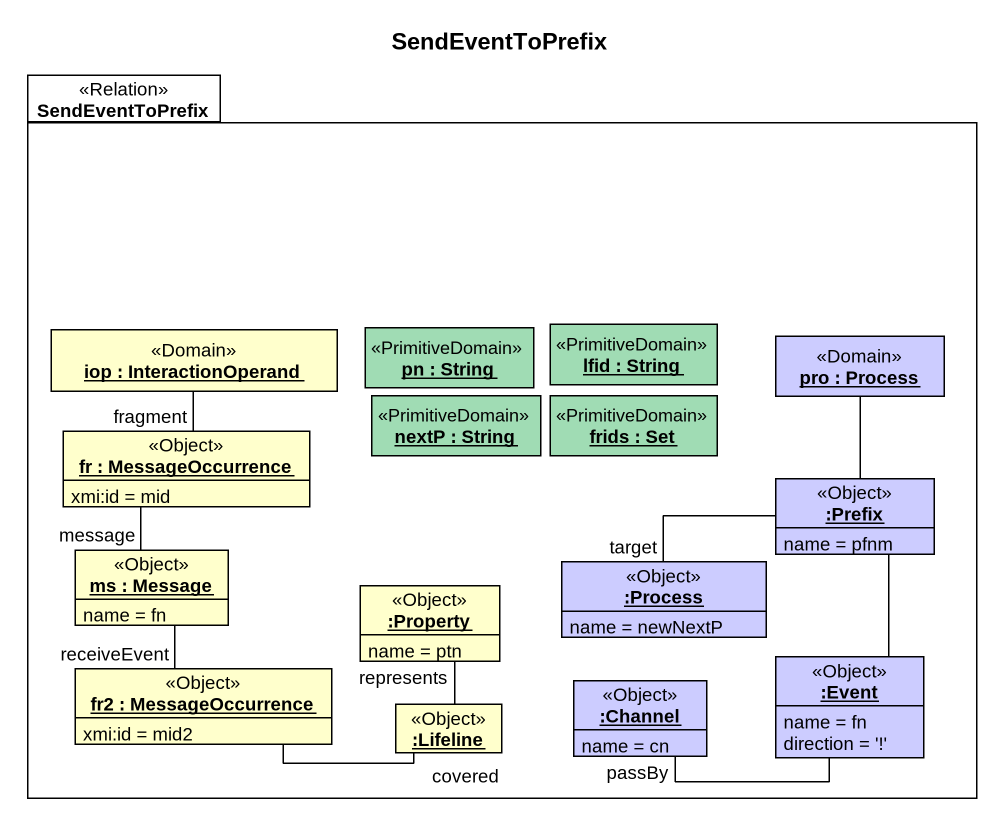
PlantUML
@startuml
title SendEventToPrefix
hide circle
hide empty members
package SendEventToPrefix <<Relation>> {
  object "iop : InteractionOperand" as iop <<Domain>>
  object "pn : String" as pn <<PrimitiveDomain>> #A0DCB4
  object "lfid : String" as lfid <<PrimitiveDomain>> #A0DCB4
  object "pro : Process" as pro <<Domain>> #CCCCFF
  object "nextP : String" as nextP <<PrimitiveDomain>> #A0DCB4
  object "frids : Set" as frids <<PrimitiveDomain>> #A0DCB4
  object "fr : MessageOccurrence" as fr <<Object>> {
    xmi:id = mid
  }
  object ":Prefix" as Prefix <<Object>> #CCCCFF {
    name = pfnm
  }
  object "ms : Message" as ms <<Object>> {
    name = fn
  }
  object ":Process" as Process_ <<Object>> #CCCCFF {
    name = newNextP
  }
  object ":Property" as Property <<Object>> {
    name = ptn
  }
  object "fr2 : MessageOccurrence" as fr2 <<Object>> {
    xmi:id = mid2
  }
  object ":Lifeline" as Lifeline <<Object>>
  object ":Channel" as Channel <<Object>> #CCCCFF {
    name = cn
  }
  object ":Event" as Event <<Object>> #CCCCFF {
    name = fn
    direction = '!'
  }
}
iop -- fr : fragment
pro -- Prefix
fr -- ms : message
Prefix -left- Process_ : target
Prefix -- Event
ms -- fr2 : receiveEvent
fr2 -right- Lifeline : covered
Lifeline -up- Property : represents
Event -left- Channel : passBy
@enduml
